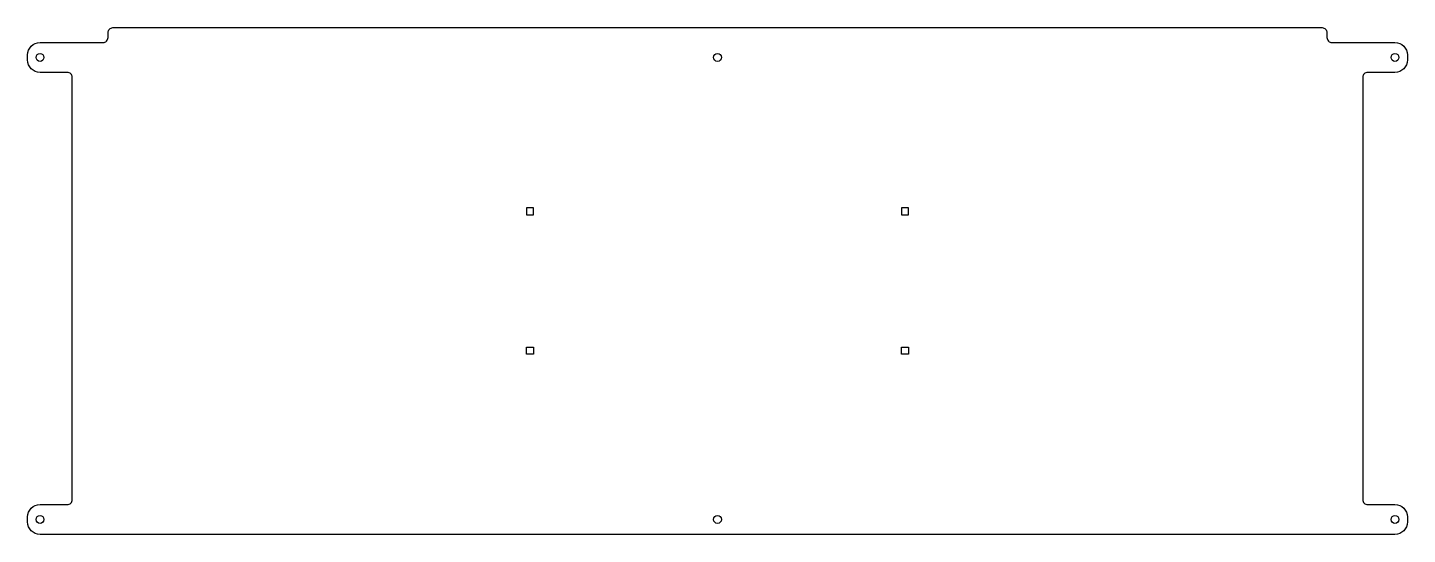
# Model space of a CAD drawing. Extents: x -695 to 695, y -255 to 255.
import ezdxf

# ---------------------------------------------------------------- set-up
doc = ezdxf.new("R2010")
doc.units = 0

msp = doc.modelspace()

# ---------------------------------------------------------------- linework, layer by layer
at = {"layer": '1'}
msp.add_lwpolyline([(695, 227.5), (695, 222.5, -0.414214), (682.5, 210), (655, 210, 0.414214), (650, 205), (650, -220, 0.414214), (655, -225), (682.5, -225, -0.414214), (695, -237.5), (695, -242.5, -0.414214), (682.5, -255), (-682.5, -255, -0.414214), (-695, -242.5), (-695, -237.5, -0.414214), (-682.5, -225), (-655, -225, 0.414214), (-650, -220), (-650, 205, 0.414214), (-655, 210), (-682.5, 210, -0.414214), (-695, 222.5), (-695, 227.5, -0.414214), (-682.5, 240), (-619, 240, 0.414214), (-614, 245), (-614, 250, -0.414214), (-609, 255), (609, 255, -0.414214), (614, 250), (614, 245, 0.414214), (619, 240), (682.5, 240, -0.414214)], format="xyb", close=True, dxfattribs=at)
for points in [[(-185.5, 73.5), (-192.5, 73.5), (-192.5, 66.5), (-185.5, 66.5)], [(192.5, 73.5), (185.5, 73.5), (185.5, 66.5), (192.5, 66.5)], [(-185.5, -66.5), (-185.5, -73.5), (-192.5, -73.5), (-192.5, -66.5)], [(192.5, -66.5), (192.5, -73.5), (185.5, -73.5), (185.5, -66.5)]]:
    msp.add_lwpolyline(points, close=True, dxfattribs=at)
for centre in [(-682.5, 225), (0, 225), (682.5, 225), (-682.5, -240), (0, -240), (682.5, -240)]:
    msp.add_circle(centre, 4, dxfattribs=at)

doc.saveas('drawing.dxf')
